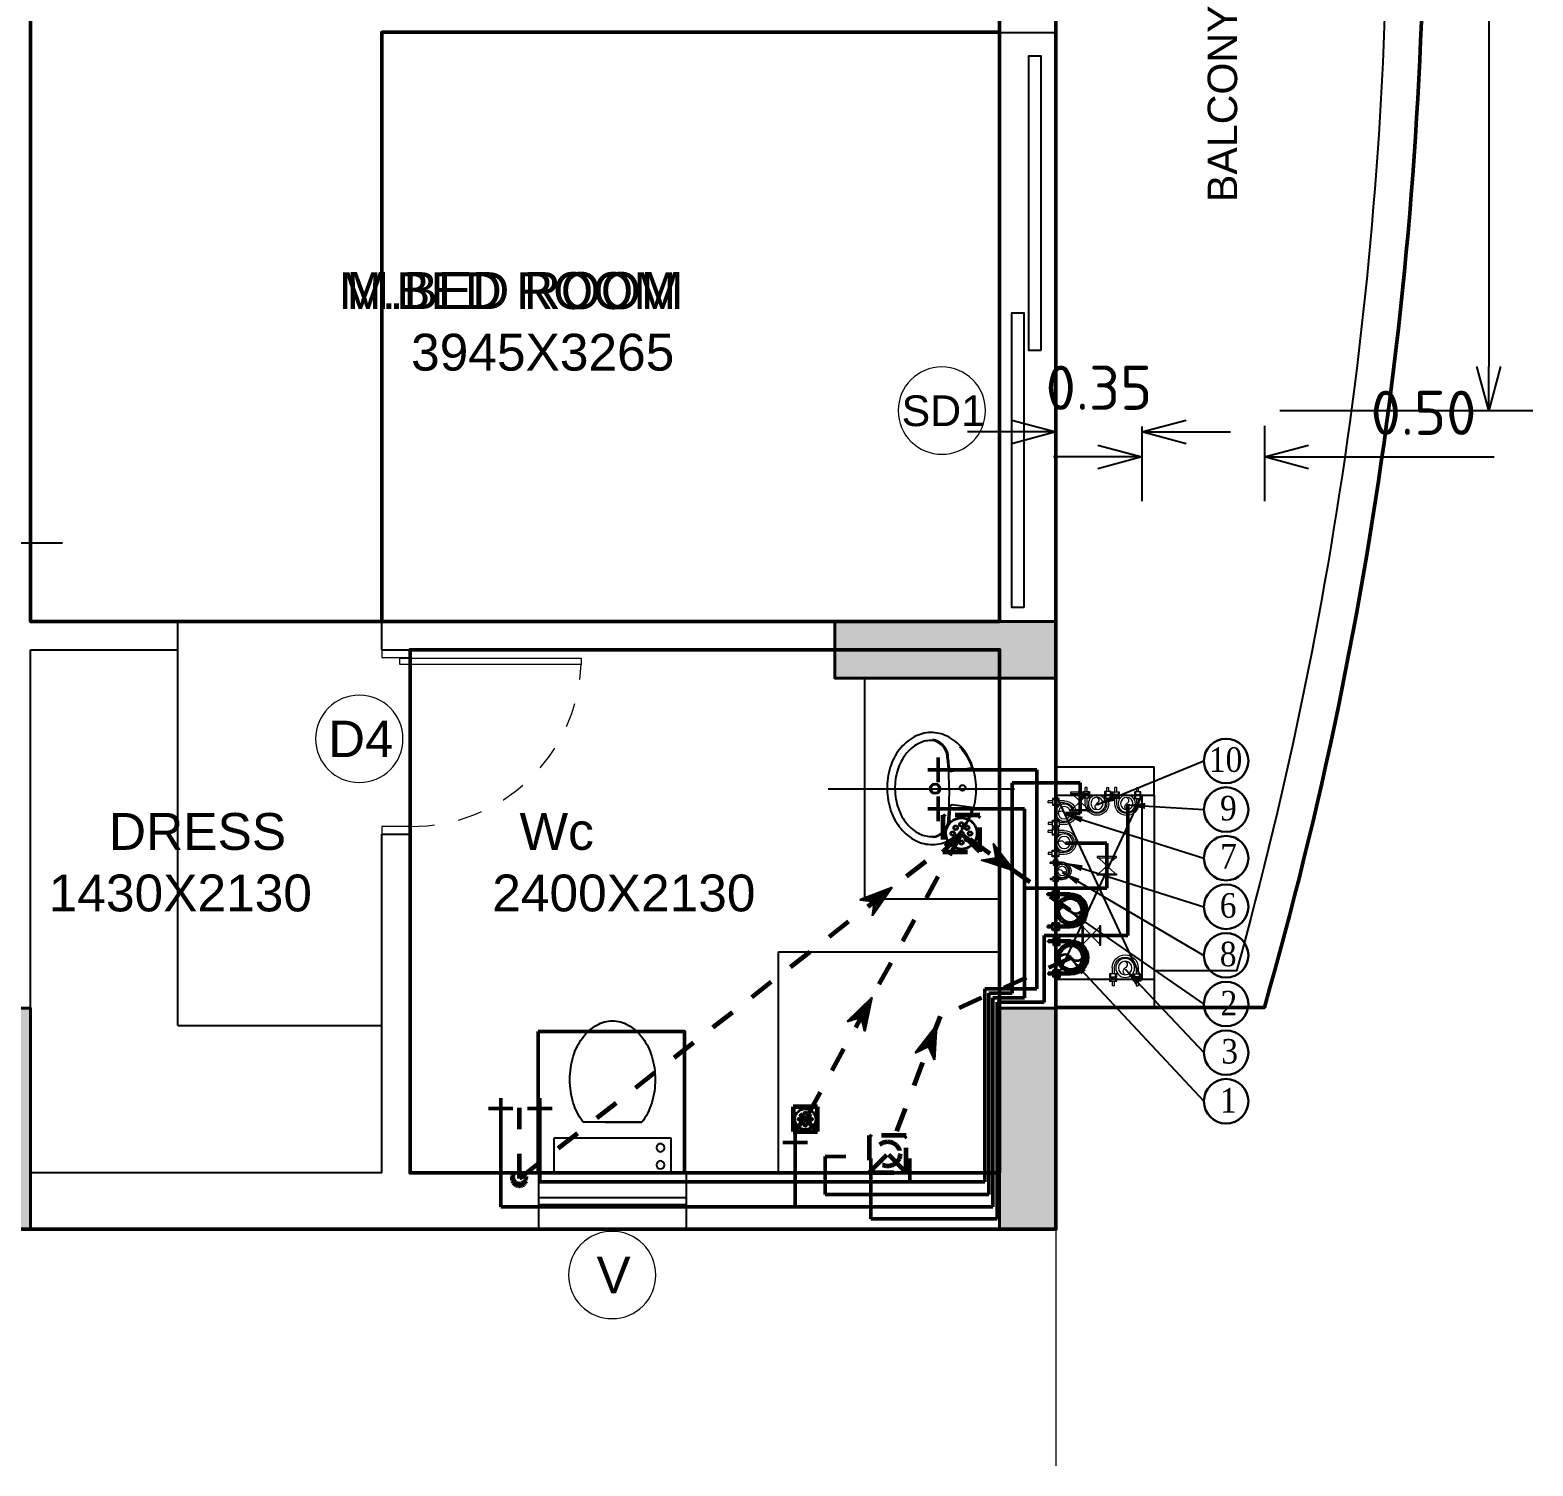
# Model space of a CAD drawing. Header units: inches. Extents: x 0 to 429, y 0 to 146.
# Drawn here: x 259.61 to 265.73, y 97.15 to 102.99 of the extents above; entities that cross this region are included whole.
import ezdxf
from ezdxf.enums import TextEntityAlignment as Align

# ---------------------------------------------------------------- set-up
doc = ezdxf.new("R2010")
doc.units = ezdxf.units.IN
doc.header["$MEASUREMENT"] = 0
doc.linetypes.add('Xr-4BHK-A-B-Typical-Sub$0$HIDDEN', pattern=[0.375, 0.25, -0.125])
doc.layers.get('DEFPOINTS').update_dxf_attribs({"lineweight": 18})
for name, color, linetype, lineweight in [('FLOOR01', 7, 'Continuous', 50), ('XR-4BHK-A-B-TYPICAL-SUB$0$1PL-SHAFT-PIPE-TEXT-50', 213, 'Continuous', 30), ('XR-4BHK-A-B-TYPICAL-SUB$0$DOOR', 34, 'Continuous', 20), ('XR-4BHK-A-B-TYPICAL-SUB$0$TOWER-COL', 1, 'Continuous', 40), ('XR-4BHK-A-B-TYPICAL-SUB$0$TOWER-COL-HATCH', 9, 'Continuous', 5)]:
    doc.layers.add(name, color=color, linetype=linetype, lineweight=lineweight)
doc.layers.add('XR-4BHK-A-B-TYPICAL-SUB$0$1PL-SHAFT-PIPE', color=7, linetype='Continuous')
doc.layers.add('XR-4BHK-A-B-TYPICAL-SUB$0$SEWERARE LINE', color=7, linetype='Continuous', lineweight=35, true_color=0xca2d12)
doc.layers.add('XR-4BHK-A-B-TYPICAL-SUB$0$WATER SUPPLAY', color=7, linetype='Continuous', lineweight=0, true_color=0x00f000)
doc.styles.add('Sanvi Common', font='isocpeur.ttf')
doc.styles.add('Xr-4BHK-A-B-Typical-Sub$0$$0$DIM', font='arial.ttf', dxfattribs={"height": 4})
doc.styles.add('Xr-4BHK-A-B-Typical-Sub$0$$1$Standard', font='arial.ttf')
doc.styles.add('Xr-4BHK-A-B-Typical-Sub$0$DIM', font='arial.ttf')
doc.styles.add('Xr-4BHK-A-B-Typical-Sub$0$Standard', font='ARIALN.TTF')
doc.styles.add('Xr-4BHK-A-B-Typical-Sub$0$TIMES-ROMAN', font='times.ttf', dxfattribs={"width": 0.9})
doc.dimstyles.new('Sanvi Common', dxfattribs={"dimtxt": 0.18, "dimasz": 0.18, "dimexe": 0.18, "dimexo": 0.0625, "dimgap": 0.09, "dimtad": 1, "dimzin": 0, "dimdsep": 46, "dimtxsty": 'Sanvi Common', "dimblk": 'OPEN30', "dimcen": 0.09, "dimclrd": 68, "dimclre": 68, "dimclrt": 40, "dimadec": 0, "dimazin": 0, "dimtfac": 1, "dimtofl": 0, "dimtmove": 0, "dimatfit": 3, "dimldrblk": 'OPEN30', "dimfxl": 1, "dimtolj": 1, "dimtzin": 0, "dimarcsym": 0})
doc.dimstyles.new('Xr-4BHK-A-B-Typical-Sub$0$DIM 75', dxfattribs={"dimtxt": 75, "dimasz": 75, "dimexe": 0.18, "dimexo": 0.0625, "dimgap": 0.09, "dimtad": 0, "dimtih": 1, "dimtoh": 1, "dimdec": 0, "dimzin": 0, "dimdsep": 46, "dimtxsty": 'Xr-4BHK-A-B-Typical-Sub$0$Standard', "dimcen": 0.09, "dimclrd": 256, "dimclre": 256, "dimclrt": 256, "dimadec": 0, "dimazin": 0, "dimtfac": 1, "dimtdec": 0, "dimtofl": 0, "dimtmove": 0, "dimatfit": 3, "dimfxl": 1, "dimtolj": 1, "dimtzin": 0, "dimarcsym": 0})

# ---------------------------------------------------------------- blocks, each defined once
blk = doc.blocks.new('Xr-4BHK-A-B-Typical-Sub$0$1111')
for p, q in [((-6719.274586927844, 24832.21541770781), (-6719.274586927844, 24832.21541770757)), ((-6770.297927632695, 24610.7035688872), (-7008.810749818338, 24610.70356888464)), ((-6918.934341971064, 24610.7035688872), (-6770.297927632695, 24610.7035688872)), ((-7128.498731224099, 24545.53691638727), (-7128.498731224099, 24404.3425026373)), ((-6650.609946223907, 24545.53691638727), (-7128.498731224099, 24545.53691638727)), ((-6650.609367650235, 24404.3425026373), (-6650.609367650235, 24545.53691638727)), ((-7128.498731224099, 24404.3425026373), (-6650.609946223907, 24404.3425026373)), ((-6849.554338741815, 24404.3425026373), (-6849.554338742513, 24404.3425026387)), ((-6702.984759504441, 24404.34242388117), (-6702.984759378247, 24404.3425026373))]:
    blk.add_line(p, q)
at = {"extrusion": (0, 0, -1)}
for centre, major_axis, ratio, start_param, end_param in [((-6859.229757925728, 24842.01941884356), (-133.9517165388781, 133.9517165388781), 0.9999999999832868, 6.126583430195991, 6.550859452151544), ((-6889.554338723887, 24895.26306556142), (-90.62466888756799, 90.62466888756799), 0.9999999999968505, 0.7853981633990229, 1.303122181829161), ((-6919.878919522045, 24842.01941884356), (133.9517165388556, 133.9517165388556), 0.9999999999724124, -0.267674144974732, 0.1566018769845483), ((-6811.386958009331, 24807.22465526871), (175.7823815872862, 175.7823815872862), 0.999999999978424, 4.219590546639136, 4.55578710340462), ((-7043.21925045806, 24784.48130888748), (231.5369194901448, 231.5369194901448), 0.9999999999976678, 0.4927984337551386, 0.7853981633993256), ((-6735.889426989714, 24784.48130888701), (-231.5369194917326, 231.5369194917326), 0.9999999999999716, 5.205187414139048, 5.497787143782835), ((-6811.386958009331, 24761.73796250578), (-175.7823815872861, 175.7823815872861), 0.9999999999784244, 4.868990857364758, 5.205187414130243), ((-6967.721719438676, 24761.73796250578), (-231.1863063790527, 91.44161955207198), 0.9889506463526048, 3.056608940066738, 3.421061769405215), ((-6859.229757925496, 24726.94319893909), (-133.9517166011744, 133.9517166011744), 0.999999999576192, 4.837165415702824, 4.868990857265993), ((-6694.740500589833, 24437.16377004446), (11.5199454727117, 11.5199454727117), 0.9999999999696834, 1.570796326805002, 7.853981633984588)]:
    blk.add_ellipse(centre, major_axis=major_axis, ratio=ratio, start_param=start_param, end_param=end_param, dxfattribs=at)
at = {"extrusion": (0, 0, -0.9999999999999998)}
for centre, major_axis, ratio, start_param, end_param in [((-6889.554338723887, 24895.26306556142), (90.6246688875227, 90.6246688875227), 0.9999999999985453, -1.303122181830308, -0.7853981633981758), ((-6967.721719438676, 24807.22465526871), (-175.7823815853751, 175.7823815853751), 0.9999999999878928, 1.727398203776423, 2.063594760544665), ((-6735.889426989714, 24784.48130888748), (231.5369194917327, 231.5369194917327), 0.9999999999999714, 3.926990816986544, 4.219590546630329), ((-7043.21925045806, 24784.48130888701), (231.5369194936764, 231.5369194936764), 0.9999999999941902, 0.7853981634003531, 1.077997893043151)]:
    blk.add_ellipse(centre, major_axis=major_axis, ratio=ratio, start_param=start_param, end_param=end_param, dxfattribs=at)
at = {"extrusion": (0, 0, -0.9999999999999999)}
blk.add_ellipse((-6694.740500589833, 24507.03228540276), major_axis=(-11.51994547247887, 11.51994547247886), ratio=1, start_param=3.141592653589793, end_param=9.42477796076938, dxfattribs=at)
blk = doc.blocks.new('Xr-4BHK-A-B-Typical-Sub$0$basin6')
blk.add_lwpolyline([(285.2934714498795, -227.3402073958431, 0.1206050114433866), (264.9250448710143, -143.3080601715954, 0.1050703413403847), (202.1793294929555, -66.85247416090476, 0.0886492025878237), (112.5484028551584, -18.19339241354589, 0.0797378270325577), (0.8031899457271265, -0.0009029619881176, 0.0797378270325569), (-111.0227022276788, -17.69070568110362, 0.088649202587821), (-200.8715357833764, -65.94623754146812, 0.1050703413403811), (-263.9604269546578, -142.1188916984596, 0.1206050114433842), (-284.7065285501205, -226.058595277916, 0.120605011443388), (-264.3381019712549, -310.0907425021645, 0.1050703413403826), (-201.5923865931966, -386.5463285128538, 0.0886492025878227), (-111.9614599554004, -435.2054102602124, 0.0797378270325584), (-0.2162470459682027, -453.3978997117706, 0.0797378270325589), (111.6096451274386, -435.7080969926552, 0.0886492025878219), (201.4584786831354, -387.4525651322911, 0.1050703413403807), (264.5473698544172, -311.2799109752995, 0.120605011443382)], format="xyb", close=True)
for points in [[(-209.7065285501205, -79.98985251661941, -0.01680486891788), (-197.7677749082697, -69.86627177985918, -0.0921608508457037), (-106.0149899836835, -21.37322994853491, -0.4351277215707222), (-99.71413867093749, -24.69478230917218), (-85.2445206797231, -123.613478843033, -0.4477499644594207), (-92.36085448904736, -133.7247287180058, 0.0153645642859713), (-179.4983502626019, -141.3487863027761, 0.2725140364334764), (-249.2781254390975, -215.6120153494313, 0.2725140364334764)], [(210.2934714498795, -79.98985251661941, 0.01680486891788), (198.3547178080287, -69.86627177985918, 0.0921608508457037), (106.6019328834425, -21.37322994853446, 0.4351277215707222), (100.3010815706964, -24.69478230917264), (85.83146357948249, -123.613478843033, 0.3963443907103082), (97.15970380860676, -134.6683256285261, -0.0118557928021574), (170.1740434625414, -140.301828615644, -0.3404071676447263), (250.2754666896674, -226.8251453909007)], [(-244.4010232867579, -216.7137751216352, 0.0172432119503362), (-244.7066296595938, -226.1485327430634, 0.1206050114433753), (-228.8187253387566, -291.6958007072386, 0.1050703413403919), (-176.6215278271222, -355.2980291593732, 0.0886492025878153), (-99.35881457495293, -397.2426215136692, 0.0797378270325648), (-0.126309580820589, -413.3980008212439, 0.0797378270325629), (99.17784058948043, -397.6890197296552, 0.0886492025878172), (176.6283916822833, -356.0922912251627, 0.1050703413403667), (229.1110718687371, -292.7254294392905, 0.1206050114433997), (245.2935725593527, -227.2502699306957, 0.1206050114433708)]]:
    blk.add_lwpolyline(points, format="xyb")
for centre, radius in [((0.2934714498794619, -69.18885287727551), 14.46002586836821), ((1.36831066660693, -209.2250138947262), 26.41614066316425), ((1.36831066660693, -209.2250138947262), 21.04925606716732)]:
    blk.add_circle(centre, radius)
for centre, radius, start, end in [((-151.3197873896899, -237.7412537462595), 95.42678519909742, 106.2953086836022, 167.2702941941163), ((-3.49196232228428, -1750.185823778977), 1613.512917841294, 84.27689680190153, 96.2123264367735), ((155.3913177759048, -234.9219814708475), 90.22898964913263, 4.877457175646972, 88.71858128697289)]:
    blk.add_arc(centre, radius, start, end)
blk = doc.blocks.new('Xr-4BHK-A-B-Typical-Sub$0$d-750')
at = {"layer": 'XR-4BHK-A-B-TYPICAL-SUB$0$DOOR'}
for p, q in [((5.729134500143118e-09, 718.7499761594656), (5.729134500143118e-09, 749.9999761594656)), ((5.729134500143118e-09, 749.9999761594656), (115.0000000057291, 749.9999761594656)), ((115.0000000057291, 749.9999761594656), (115.0000000057291, 718.7499761594656)), ((115.0000000057291, 718.7499761594656), (5.729134500143118e-09, 718.7499761594656)), ((5.729134500143118e-09, -2.384052721993157e-05), (5.729134500143118e-09, 31.24997615947278)), ((5.729134500143118e-09, 31.24997615947278), (115.0000000057291, 31.24997615947278)), ((115.0000000057291, 31.24997615947278), (115.0000000057291, -2.384052721993157e-05)), ((115.0000000057291, -2.384052721993157e-05), (5.729134500143118e-09, -2.384052721993157e-05))]:
    blk.add_line(p, q, dxfattribs=at)
blk.add_lwpolyline([(73.88675761399941, 34.24997615947278), (811.340492390703, 34.24997615947278), (811.340492390703, 59.24997615947278), (73.88675761399941, 59.24997615947278)], close=True, dxfattribs=at)
at = {"layer": 'XR-4BHK-A-B-TYPICAL-SUB$0$DOOR', "color": 8, "linetype": 'Xr-4BHK-A-B-Typical-Sub$0$HIDDEN', "extrusion": (0, 0, -1)}
blk.add_ellipse((125.0000000057291, 31.24997615947278), major_axis=(218.3991734659579, 652.0652236637238), ratio=0.9987404314647262, start_param=-0.3381296109642833, end_param=1.207250979015199, dxfattribs=at)
blk = doc.blocks.new('Xr-4BHK-A-B-Typical-Sub$0$$0$DOOR NO')
at = {"lineweight": 0}
blk.add_circle((5.684341886080801e-14, 0), 10, dxfattribs=at)
at = {"style": 'Xr-4BHK-A-B-Typical-Sub$0$$0$DIM'}
blk.add_attdef('X1', text='', height=9, dxfattribs=at).set_placement((5.684341886080801e-14, 0), align=Align.MIDDLE_CENTER)
blk = doc.blocks.new('_Open30')
at = {"color": 0, "linetype": 'ByBlock', "lineweight": -2}
for p, q in [((-1, 0.26794919), (0, 0)), ((0, 0), (-1, -0.26794919)), ((0, 0), (-1, 0))]:
    blk.add_line(p, q, dxfattribs=at)
blk = doc.blocks.new('*D373')
at = {"color": 68, "lineweight": -2, "transparency": 16777216}
for p, q in [((259.3792409199579, 100.8533303791042), (259.3792409199579, 101.0857484931251)), ((259.2296640426268, 101.0087790930261), (259.2296640426268, 100.725748493125)), ((259.0496640426268, 100.905748493125), (255.8096640426253, 100.905748493125)), ((259.5592409199579, 100.905748493125), (259.7392409199579, 100.905748493125))]:
    blk.add_line(p, q, dxfattribs=at)
at = {"layer": 'DEFPOINTS', "color": 0, "transparency": 16777216}
for p in [(259.2296640426268, 101.0712790930261), (259.3792409199579, 100.905748493125), (259.3792409199579, 100.7908303791042)]:
    blk.add_point(p, dxfattribs=at)
at = {"color": 68, "lineweight": -2, "transparency": 16777216, "xscale": 0.18, "yscale": 0.18, "zscale": 0.18}
blk.add_blockref('_Open30', (259.2296640426268, 100.905748493125), dxfattribs=at)
at = {"color": 68, "lineweight": -2, "transparency": 16777216, "xscale": 0.18, "yscale": 0.18, "zscale": 0.18, "rotation": 180}
blk.add_blockref('_Open30', (259.3792409199579, 100.905748493125), dxfattribs=at)
at = {"color": 40, "transparency": 16777216, "insert": (256.0796640426253, 101.0857484931251), "char_height": 0.18, "attachment_point": 5, "style": 'Sanvi Common'}
blk.add_mtext('\\A1;0.15', dxfattribs=at)
blk = doc.blocks.new('*D382')
at = {"color": 68, "lineweight": -2, "transparency": 16777216}
for p, q in [((265.3329576812451, 106.4013265986574), (265.7267609346735, 106.4013265986574)), ((265.5467609346735, 106.2213265986574), (265.5467609346735, 101.6248223436772)), ((264.6957325610913, 101.4448223436772), (265.7267609346735, 101.4448223436772))]:
    blk.add_line(p, q, dxfattribs=at)
at = {"layer": 'DEFPOINTS', "color": 0, "transparency": 16777216}
for p in [(265.2704576812451, 106.4013265986574), (264.6332325610913, 101.4448223436772), (265.5467609346735, 101.4448223436772)]:
    blk.add_point(p, dxfattribs=at)
at = {"color": 68, "lineweight": -2, "transparency": 16777216, "xscale": 0.18, "yscale": 0.18, "zscale": 0.18}
for p, rotation in [((265.5467609346735, 106.4013265986574), 90), ((265.5467609346735, 101.4448223436772), 270)]:
    blk.add_blockref('_Open30', p, dxfattribs=dict(at, rotation=rotation))
at = {"color": 40, "transparency": 16777216, "insert": (265.3667609346734, 103.9230744711672), "char_height": 0.18, "attachment_point": 5, "rotation": 90, "style": 'Sanvi Common'}
blk.add_mtext('\\A1;4.96', dxfattribs=at)
blk = doc.blocks.new('*D389')
at = {"color": 68, "lineweight": -2, "transparency": 16777216}
for p, q in [((263.6042410059877, 101.357645996453), (263.4242410059877, 101.357645996453)), ((263.7842410059877, 101.3793246574638), (263.7842410059877, 101.177645996453)), ((264.1346640426256, 101.3793246574638), (264.1346640426256, 101.177645996453)), ((264.3146640426256, 101.357645996453), (264.4946640426256, 101.357645996453))]:
    blk.add_line(p, q, dxfattribs=at)
at = {"layer": 'DEFPOINTS', "color": 0, "transparency": 16777216}
for p in [(263.7842410059877, 101.4418246574638), (264.1346640426256, 101.4418246574638), (264.1346640426256, 101.357645996453)]:
    blk.add_point(p, dxfattribs=at)
at = {"color": 68, "lineweight": -2, "transparency": 16777216, "xscale": 0.18, "yscale": 0.18, "zscale": 0.18}
blk.add_blockref('_Open30', (263.7842410059877, 101.357645996453), dxfattribs=at)
at = {"color": 68, "lineweight": -2, "transparency": 16777216, "xscale": 0.18, "yscale": 0.18, "zscale": 0.18, "rotation": 180}
blk.add_blockref('_Open30', (264.1346640426256, 101.357645996453), dxfattribs=at)
at = {"color": 40, "transparency": 16777216, "insert": (263.9594525243066, 101.537645996453), "char_height": 0.18, "attachment_point": 5, "style": 'Sanvi Common'}
blk.add_mtext('\\A1;0.35', dxfattribs=at)
blk = doc.blocks.new('*D390')
at = {"color": 68, "lineweight": -2, "transparency": 16777216}
for p, q in [((264.1346640426256, 101.3793246574638), (264.1346640426256, 101.0757434148035)), ((264.6332325610912, 101.3823223436771), (264.6332325610912, 101.0757434148035)), ((263.9546640426256, 101.2557434148035), (263.7746640426256, 101.2557434148035)), ((264.8132325610912, 101.2557434148035), (265.5692325610913, 101.2557434148035))]:
    blk.add_line(p, q, dxfattribs=at)
at = {"layer": 'DEFPOINTS', "color": 0, "transparency": 16777216}
for p in [(264.1346640426256, 101.4418246574638), (264.6332325610912, 101.4448223436771), (264.6332325610912, 101.2557434148035)]:
    blk.add_point(p, dxfattribs=at)
at = {"color": 68, "lineweight": -2, "transparency": 16777216, "xscale": 0.18, "yscale": 0.18, "zscale": 0.18}
blk.add_blockref('_Open30', (264.1346640426256, 101.2557434148035), dxfattribs=at)
at = {"color": 68, "lineweight": -2, "transparency": 16777216, "xscale": 0.18, "yscale": 0.18, "zscale": 0.18, "rotation": 180}
blk.add_blockref('_Open30', (264.6332325610912, 101.2557434148035), dxfattribs=at)
at = {"color": 40, "transparency": 16777216, "insert": (265.2812325610913, 101.4357434148035), "char_height": 0.18, "attachment_point": 5, "style": 'Sanvi Common'}
blk.add_mtext('\\A1;0.50', dxfattribs=at)
blk = doc.blocks.new('Xr-4BHK-A-B-Typical-Sub$0$REV.CO.')
at = {"layer": 'XR-4BHK-A-B-TYPICAL-SUB$0$TOWER-COL-HATCH'}
for points in [[(447471.105343089, 20700.22713470212), (447241.105343089, 20700.22713470212), (447241.1058588796, 19799.73003616217), (447471.1058588796, 19799.73003616217)], [(451646.1055159165, 19799.72985292977), (451416.1055159168, 19799.72985292977), (451416.1059505372, 20700.22713470119), (451646.1059505377, 20700.22713470189)], [(448141.6016184659, 18455.22711773022), (448141.6016184659, 18225.2271177304), (447241.1053430899, 18225.22714034547), (447241.1053430892, 18455.22714034594)]]:
    blk.add_hatch(color=256, dxfattribs=at).paths.add_polyline_path(points)
at = {"layer": 'XR-4BHK-A-B-TYPICAL-SUB$0$TOWER-COL'}
for points in [[(447471.105343089, 20700.22713470212), (447241.105343089, 20700.22713470212), (447241.1058588796, 19799.73003616217), (447471.1058588796, 19799.73003616217)], [(451646.1059448938, 20700.22713470212), (451416.1059448938, 20700.22713470212), (451416.105343089, 19799.72968098553), (451646.105343089, 19799.72968098553)], [(447241.105343089, 18455.22713470212), (447241.105343089, 18225.22713470212), (448141.6016184659, 18225.22711773031), (448141.6016184659, 18455.22711773031)]]:
    blk.add_lwpolyline(points, close=True, dxfattribs=at)
blk = doc.blocks.new('Xr-4BHK-A-B-Typical-Sub$0$CI50')
at = {"layer": 'XR-4BHK-A-B-TYPICAL-SUB$0$WATER SUPPLAY', "ltscale": 100}
for p, q in [((-53.22542626422364, 2), (-53.22542626422364, 13.49232116833446)), ((-48.33333333313931, 34.99999999991269), (-48.33333333284827, 13.49232116833446)), ((-48.33333333284827, 2), (-48.33333333529299, -2)), ((-40.33333333319752, 34.99999999991269), (-40.33333333040355, 13.49232116833446)), ((-40.33333333284827, 2), (-40.33333333284827, -2)), ((-35.44124039344024, 2), (-35.44124039344024, 13.49232116833446)), ((35.44124039344024, 2), (35.44124039344024, 13.49232116833446)), ((40.33333333319752, 34.99999999481952), (40.33333333354676, 13.49232116324129)), ((40.33333333284827, 2), (40.33333333284827, -2)), ((48.33333333313931, 34.99999999481952), (48.33333333599148, 13.49232116324129)), ((48.33333333284827, 2), (48.33333333529299, -2)), ((53.22542626422364, 2), (53.22542626422364, 13.49232116833446)), ((-53.22542626730865, -13.49232117080828), (-53.22542626730865, -2)), ((-48.33333333529299, -13.49232117080828), (-48.33333333471091, -30.62995350570418)), ((-48.33333333529299, -14.76924574369332), (-48.33333333529299, -30.62995350323035)), ((-40.33333333284827, -30.62995350323035), (-48.33333333284827, -30.62995350323035)), ((-40.33333333284827, -13.49232117080828), (-40.33333333284827, -30.62995350323035)), ((-40.33333333284827, -14.76924574369332), (-40.33333333284827, -30.62995350570418)), ((-35.44124039652525, -13.49232117080828), (-35.44124039652525, -2)), ((35.44124039652525, -13.49232117080828), (35.44124039652525, -2)), ((40.33333333284827, -13.49232117080828), (40.33333333284827, -30.62995350323035)), ((40.33333333284827, -14.76924574369332), (40.33333333284827, -30.62995350570418)), ((40.33333333284827, -30.62995350323035), (48.33333333284827, -30.62995350323035)), ((48.33333333529299, -13.49232117080828), (48.33333333471091, -30.62995350570418)), ((48.33333333529299, -14.76924574369332), (48.33333333529299, -30.62995350323035)), ((53.22542626730865, -13.49232117080828), (53.22542626730865, -2))]:
    blk.add_line(p, q, dxfattribs=at)
at = {"layer": 'XR-4BHK-A-B-TYPICAL-SUB$0$WATER SUPPLAY', "ltscale": 100, "elevation": 1.671858e-10}
for points in [[(-57.92892428027699, 2), (-30.86954810534371, 2), (-30.86954810534371, 13.49232116833446), (-57.92892428027699, 13.49232116833446)], [(57.92892428027699, 2), (30.86954810534371, 2), (30.86954810534371, 13.49232116833446), (57.92892428027699, 13.49232116833446)], [(-57.92892428277992, -13.49232117080828), (-30.86954810784664, -13.49232117080828), (-30.86954810784664, -2), (-57.92892428277992, -2)], [(57.92892428277992, -13.49232117080828), (30.86954810784664, -13.49232117080828), (30.86954810784664, -2), (57.92892428277992, -2)]]:
    blk.add_lwpolyline(points, close=True, dxfattribs=at)
at = {"layer": 'XR-4BHK-A-B-TYPICAL-SUB$0$WATER SUPPLAY', "ltscale": 100}
for radius in [34.99999999990905, 24.99999999990905]:
    blk.add_circle((0, 34.99999999991269), radius, dxfattribs=at)
for centre, radius, start, end in [((0, 34.99999999991269), 48.33333333322298, 1.667526652835144e-09, 179.9999999983325), ((0, 34.99999999991269), 40.33333333322297, 359.9999999983325, 180.0000000016675), ((6.934540301561356, 47.49999999985448), 14.29467905174831, 119.0199020128229, 240.9800979871771), ((-6.934540301561356, 22.4999999999709), 14.29467905174831, 299.0199020128229, 60.98009798717712)]:
    blk.add_arc(centre, radius, start, end, dxfattribs=at)
blk = doc.blocks.new('Xr-4BHK-A-B-Typical-Sub$0$CI100')
at = {"layer": 'XR-4BHK-A-B-TYPICAL-SUB$0$SEWERARE LINE', "ltscale": 100}
for p, q in [((-78.8920929323649, -2.473825588822365e-09), (-78.8920929323649, 11.49232116586063)), ((-73.99999999970896, 60.66666666648234), (-74.00000000098953, 11.49232116586063)), ((-65.99999999976717, 60.66666666648234), (-65.99999999854481, 11.49232116586063)), ((-61.1079070615815, -2.473825588822365e-09), (-61.1079070615815, 11.49232116586063)), ((61.1079070615815, -2.473825588822365e-09), (61.1079070615815, 11.49232116586063)), ((65.99999999976717, 60.66666666648234), (65.9999999985157, 11.49232116586063)), ((73.99999999970896, 60.66666666648234), (74.00000000096043, 11.49232116586063)), ((78.8920929323649, -2.473825588822365e-09), (78.8920929323649, 11.49232116586063)), ((-78.89209293544991, -15.49232117328211), (-78.89209293544991, -4.000000002473826)), ((-74.00000000098953, -2.473825588822365e-09), (-74.00000000343425, -4.000000002473826)), ((-74.00000000343425, -15.49232117328211), (-74.00000000288128, -37.33333333814517)), ((-74.00000000343425, -16.76924574613804), (-74.00000000343425, -37.33333333567134)), ((-66.00000000098953, -37.33333333567134), (-74.00000000098953, -37.33333333567134)), ((-66.00000000098953, -2.473825588822365e-09), (-66.00000000098953, -4.000000002473826)), ((-66.00000000098953, -15.49232117328211), (-66.00000000098953, -37.33333333567134)), ((-66.00000000098953, -16.76924574613804), (-66.00000000098953, -37.33333333814517)), ((-61.10790706466651, -15.49232117328211), (-61.10790706466651, -4.000000002473826)), ((61.10790706466651, -15.49232117328211), (61.10790706466651, -4.000000002473826)), ((66.00000000096043, -2.473825588822365e-09), (66.00000000096043, -4.000000002473826)), ((66.00000000096043, -15.49232117328211), (66.00000000096043, -37.33333333567134)), ((66.00000000096043, -16.76924574613804), (66.00000000096043, -37.33333333814517)), ((66.00000000096043, -37.33333333567134), (74.00000000096043, -37.33333333567134)), ((74.00000000096043, -2.473825588822365e-09), (74.00000000340515, -4.000000002473826)), ((74.00000000340515, -15.49232117328211), (74.00000000285218, -37.33333333814517)), ((74.00000000340515, -16.76924574613804), (74.00000000340515, -37.33333333567134)), ((78.89209293544991, -15.49232117328211), (78.89209293544991, -4.000000002473826))]:
    blk.add_line(p, q, dxfattribs=at)
for points in [[(-85.44812645978527, -2.473825588822365e-09), (-54.55187353718793, -2.473825588822365e-09), (-54.55187353718793, 11.49232116586063), (-85.44812645978527, 11.49232116586063)], [(85.44812645975617, -2.473825588822365e-09), (54.55187353718793, -2.473825588822365e-09), (54.55187353718793, 11.49232116586063), (85.44812645975617, 11.49232116586063)], [(-85.4481264622882, -15.49232117328211), (-54.55187353971996, -15.49232117328211), (-54.55187353971996, -4.000000002473826), (-85.4481264622882, -4.000000002473826)], [(85.4481264622882, -15.49232117328211), (54.55187353969086, -15.49232117328211), (54.55187353969086, -4.000000002473826), (85.4481264622882, -4.000000002473826)]]:
    blk.add_lwpolyline(points, close=True, dxfattribs=at)
for radius in [60.6666666669153, 50.00000000020492]:
    blk.add_circle((0, 60.66666666648234), radius, dxfattribs=at)
for centre, radius, start, end in [((0, 60.66666666648234), 74.00000000030329, 0, 180), ((0, 60.66666666648234), 66.00000000027049, 0, 180), ((13.8690806030645, 85.66666666636593), 28.5893581037178, 119.0199020114029, 240.9800979885971), ((-13.8690806030645, 35.66666666656965), 28.5893581037178, 299.0199020114029, 60.98009798859712)]:
    blk.add_arc(centre, radius, start, end, dxfattribs=at)
blk = doc.blocks.new('Xr-4BHK-A-B-Typical-Sub$0$A6')
at = {"linetype": 'Continuous', "lineweight": -3}
h = blk.add_hatch(dxfattribs=at)
h.set_pattern_fill('ANSI31', color=8, scale=51.85001933485683, angle=269.9862146204266, style=0)
h.set_pattern_definition([(314.9862146204265, (-3558.981502296403, 121585.5365484209), (4.584040057853496, 4.581834745929909), [])])
h.paths.add_polyline_path([(-42.47234761156142, 41.50318173249252), (0, 0), (-42.49231404624879, -41.48273921257351), (91.68663005856797, -0.02205982757732272)])
for p, q in [((-42.49231404624879, -41.48273921245709), (0, 0)), ((-42.47234761156142, 41.50318173249252), (0, 0)), ((91.68663005856797, -0.0220598274609074), (-42.47234761156142, 41.50318173249252)), ((0, 0), (91.68663005856797, -0.0220598274609074)), ((91.68663005856797, -0.0220598274609074), (-42.49231404624879, -41.48273921245709))]:
    blk.add_line(p, q, dxfattribs=at)
blk = doc.blocks.new('Xr-4BHK-A-B-Typical-Sub$0$FT 100')
at = {"linetype": 'Continuous'}
blk.add_ellipse((0, 9.313226e-10), major_axis=(63.43259801403039, -2.92498021481441), ratio=0.9999999998229452, start_param=0.0460789852015406, end_param=6.329264292381125, dxfattribs=at)
for centre, major_axis, ratio in [((-36.73191107809544, 9.313226e-10), (7.970910180024961, 9e-16), 0.9999999998347632), ((-23.28150001447648, 23.28150001075119), (7.970910180354233, 9e-16), 0.999999999793454), ((0, 35.35070415306836), (7.970910180354233, 9e-16), 0.9999999998760722), ((0, 9.313226e-10), (7.970910180683508, 9e-16), 0.9999999997521444), ((23.28150001447648, 23.28150001075119), (7.970910180354233, 9e-16), 0.999999999793454), ((36.73191107762978, 9.313226e-10), (7.970910180683508, 0), 0.9999999997521444), ((-23.28150001447648, -23.28150000981986), (7.970910180354233, 9e-16), 0.9999999998347632), ((0, -35.35070415120572), (7.970910180354233, 9e-16), 0.999999999793454), ((23.28150001401082, -23.28150000981986), (7.970910180354233, 9e-16), 0.9999999998347632)]:
    blk.add_ellipse(centre, major_axis=major_axis, ratio=ratio)
blk = doc.blocks.new('Xr-4BHK-A-B-Typical-Sub$0$P-VALVE')
at = {"linetype": 'Continuous'}
for p, q in [((-19.66080000158399, 19.0427147973096), (19.66079999436624, 19.0427147973096)), ((-19.66080000181682, 16.42127499272465), (-19.66080000158399, 19.0427147973096)), ((19.66079999436624, 16.42127499272465), (-19.66080000181682, 16.42127499272465)), ((-17.0393600014504, -16.42127499272465), (17.0393600014504, 16.42127499272465)), ((-17.0393600014504, 16.42127499275375), (17.0393600014504, -16.42127499272465)), ((19.66079999436624, 19.0427147973096), (19.66079999436624, 16.42127499272465)), ((19.66079999459907, -16.42127499272465), (-19.66080000158399, -16.42127499269554)), ((-19.66080000158399, -16.42127499269554), (-19.66080000181682, -19.04271479707677)), ((-19.66080000181682, -19.04271479707677), (19.66079999436624, -19.04271479707677)), ((19.66079999436624, -19.04271479707677), (19.66079999459907, -16.42127499272465))]:
    blk.add_line(p, q, dxfattribs=at)
blk = doc.blocks.new('Xr-4BHK-A-B-Typical-Sub$0$A$C14D55273')
at = {"layer": 'DEFPOINTS'}
blk.add_line((0, 0), (0, 963.3336566395446), dxfattribs=at)
at = {"layer": 'XR-4BHK-A-B-TYPICAL-SUB$0$WATER SUPPLAY', "lineweight": 50}
for p, q in [((754.2183781166968, -42.47535394027364), (239.3104560977954, -42.47564887147746)), ((239.3104560977954, -42.47564887147746), (239.8677243876155, -925.0072358151083)), ((754.218237306748, -288.3094884984166), (754.2183781170461, -42.47470030479599)), ((2260.834033945226, -92.47507934115129), (256.3048045019677, -92.47563913738122)), ((256.3048045019677, -92.47563913738122), (256.841933803109, -943.1136230823176)), ((1062.210392216366, -396.3174014074466), (1062.210394300753, -92.47504507977283)), ((2260.834032594081, -534.5714983424114), (2260.834033945226, -92.47507934115129)), ((940.0615435422806, -142.4752474922279), (272.9496505761927, -142.4756296034757)), ((272.9496505761927, -142.4756296034757), (273.4669519376766, -961.7126109988894)), ((940.0616321178386, -297.1155526452785), (940.0615435422806, -142.4752474922279)), ((2101.976591028302, -194.2665802208066), (289.5956279764941, -194.2672726298042)), ((289.5956279764941, -194.2672726298042), (290.0919700721861, -980.3115989154467)), ((595.4724864509772, -288.3094884984166), (595.4725403173361, -194.2664437928179)), ((2101.976654698054, -534.5714983424114), (2101.976591028302, -194.2665802208066)), ((854.9611283862032, -297.1155526452785), (940.0616321178386, -297.1155526452785)), ((1012.210392548324, -353.8174014152173), (1112.210392548324, -353.8174014152755)), ((2051.976655030041, -492.0714983501821), (2151.97665503007, -492.0714983502403)), ((2210.834032926039, -492.0714983501821), (2310.834032926039, -492.0714983502403)), ((47.36600996716879, -925.0072358151083), (47.36600996716879, -1197.052578916278)), ((47.36600996716879, -925.0072358151083), (239.8677243876155, -925.0072358151083)), ((128.2859964958334, -943.1136230823176), (128.2859964958043, -1713.070025789653)), ((128.2859964958334, -943.1136230823176), (256.841933803109, -943.1136230823176)), ((178.2859964958625, -961.7126109988749), (178.2859964958334, -1819.135292285529)), ((178.2859964958625, -961.7126109988749), (273.4669519376766, -961.7126109988894)), ((78.2859964958916, -980.3115989154321), (78.28599649583339, -1871.927403963651)), ((78.2859964958916, -980.3115989154321), (290.0919700721861, -980.3115989154467)), ((47.36600996716879, -1197.052578916278), (-293.3514616503089, -1197.052578916278)), ((-293.3514616503089, -1731.249853382877), (-293.3514616503089, -1197.052578916278)), ((-207.9374810591689, -1572.514451592288), (-207.9374810591689, -1389.439541677697)), ((-207.9374810591689, -1389.439541677697), (128.2859964958043, -1389.439541677712)), ((-38.41946949294652, -1572.514451592288), (-207.9374810591689, -1572.514451592288)), ((-39.13738413140527, -1693.753329925443), (-98.60878200043226, -1693.753329925443)), ((-98.60878200043226, -1693.753329925443), (-98.60878200040315, -1819.135292285515)), ((521.9032206734119, -1713.070028864764), (128.2859964958043, -1713.070025789653)), ((479.4032206811826, -1763.070028532806), (479.4032206812408, -1663.070028532806)), ((-98.60878200040315, -1819.135292285515), (178.2859964958043, -1819.135292285529)), ((479.4032206811826, -1921.927406428804), (479.4032206812408, -1821.927406428775)), ((521.9032206734119, -1871.927406760791), (78.28599649583339, -1871.927403963651))]:
    blk.add_line(p, q, dxfattribs=at)
at = {"layer": 'XR-4BHK-A-B-TYPICAL-SUB$0$WATER SUPPLAY', "lineweight": 50, "xscale": 2.000000000000041, "yscale": 2.000000000000041, "zscale": 2.000000000000041}
for p, rotation in [((-144.4445254904276, -1197.052578916235), 270.0000115776375), ((-207.9374810591689, -1480.976996635029), 1.157805443229762e-05), ((-99.0813804002828, -1742.398752253561), 1.157805443229762e-05)]:
    blk.add_blockref('Xr-4BHK-A-B-Typical-Sub$0$P-VALVE', p, dxfattribs=dict(at, rotation=rotation))
blk = doc.blocks.new('Xr-4BHK-A-B-Typical-Sub$0$A$C2521575D')
at = {"layer": 'XR-4BHK-A-B-TYPICAL-SUB$0$1PL-SHAFT-PIPE-TEXT-50'}
for centre in [(33177.08635366493, 1727.19823173929), (33177.08635366493, 1529.215252796777), (33177.08635366493, 1331.232273854264), (33177.08635366493, 1133.249294911751), (33177.08635366493, 935.2663159692383), (33177.08635366493, 737.2833370267253), (33177.08635366493, 539.3003580842123), (33177.08635366493, 341.3173791416993)]:
    blk.add_circle(centre, 90.64944575136178, dxfattribs=at)
at = {"layer": 'XR-4BHK-A-B-TYPICAL-SUB$0$SEWERARE LINE', "linetype": 'Xr-4BHK-A-B-Typical-Sub$0$HIDDEN', "lineweight": 60, "ltscale": 200}
for p, q in [((32174.03282421562, 1356.788940375845), (32024.03282421562, 1506.788940375845)), ((32024.03282421562, 1356.788940375845), (32174.03282421562, 1506.788940375845)), ((30299.03282633499, 27.25284054117947), (32099.03282114441, 1431.788937304635)), ((32099.03282114441, 1431.788937304635), (31463.52012234766, 268.6432082920073)), ((32541.98919813024, 1117.483997701842), (32099.03282114348, 1431.788937304635)), ((32545.58113881055, 925.7550932582817), (32011.90802967225, 686.2639888708509)), ((32011.90802967225, 686.2639888708509), (31799.0328211434, 126.7889342334238)), ((30299.03282633499, 27.25284054117947), (30299.03282633499, 313.8604356520736)), ((31513.5201243945, 218.6432103394836), (31413.5201243945, 318.6432103394836)), ((31413.5201243945, 218.6432103394836), (31513.5201243945, 318.6432103394836)), ((31874.03282421461, 51.7889373046346), (31724.03282421461, 201.7889373046346)), ((31724.03282421461, 51.7889373046346), (31874.03282421461, 201.7889373046346))]:
    blk.add_line(p, q, dxfattribs=at)
for points in [[(32174.03282421562, 1506.788940375845), (32024.03282421562, 1506.788940375845), (32024.03282421562, 1356.788940375845), (32174.03282421562, 1356.788940375845)], [(31513.5201243945, 318.6432103394836), (31413.5201243945, 318.6432103394836), (31413.5201243945, 218.6432103394836), (31513.5201243945, 218.6432103394836)], [(31874.03282421461, 201.7889373046346), (31724.03282421461, 201.7889373046346), (31724.03282421461, 51.7889373046346), (31874.03282421461, 51.7889373046346)]]:
    blk.add_lwpolyline(points, close=True, dxfattribs=at)
blk.add_circle((31799.0328211434, 126.7889342334238), 50, dxfattribs=at)
for centre, radius, start, end in [((30299.03282633499, 27.25284054117947), 30.00000000001455, 146.4426901939736, 33.55730980602638), ((30299.03282633499, 32.75394205655175), 27.34613722429323, 156.093204849446, 23.90679515055401)]:
    blk.add_arc(centre, radius, start, end, dxfattribs=at)
at = {"layer": 'XR-4BHK-A-B-TYPICAL-SUB$0$1PL-SHAFT-PIPE', "xscale": -1}
for p, rotation in [((32651.1453972914, 1589.034969906745), 180), ((32772.38427565462, 1588.317055284992), 180), ((32483.17019811241, 1516.310394559216), 270), ((32482.45228349065, 1395.071516195996), 270)]:
    blk.add_blockref('Xr-4BHK-A-B-Typical-Sub$0$CI50', p, dxfattribs=dict(at, rotation=rotation))
at = {"layer": 'XR-4BHK-A-B-TYPICAL-SUB$0$1PL-SHAFT-PIPE', "rotation": 270}
for name, p, xscale, yscale, zscale in [('Xr-4BHK-A-B-Typical-Sub$0$CI50', (32482.89085975316, 1279.251045185243), -0.75, 0.75, 0.75), ('Xr-4BHK-A-B-Typical-Sub$0$CI100', (32484.93219811478, 1118.252125047293), -0.9405000000115251, 0.9405000000115251, 0.9405000000115251), ('Xr-4BHK-A-B-Typical-Sub$0$CI100', (32488.05739820658, 926.5232206037326), -0.9405000000115251, 0.9405000000115251, 0.9405000000115251)]:
    blk.add_blockref(name, p, dxfattribs=dict(at, xscale=xscale, yscale=yscale, zscale=zscale))
at = {"layer": 'XR-4BHK-A-B-TYPICAL-SUB$0$1PL-SHAFT-PIPE', "xscale": -1.099999999976717, "yscale": 1.099999999976717, "zscale": 1.099999999976717}
blk.add_blockref('Xr-4BHK-A-B-Typical-Sub$0$CI50', (32765.97573354078, 845.6144859633787), dxfattribs=at)
at = {"layer": 'XR-4BHK-A-B-TYPICAL-SUB$0$SEWERARE LINE', "linetype": 'Xr-4BHK-A-B-Typical-Sub$0$HIDDEN', "lineweight": 60, "ltscale": 200, "rotation": 90}
blk.add_blockref('Xr-4BHK-A-B-Typical-Sub$0$FT 100', (32099.03282114441, 1431.788937304635), dxfattribs=at)
at = {"layer": 'XR-4BHK-A-B-TYPICAL-SUB$0$SEWERARE LINE', "linetype": 'Xr-4BHK-A-B-Typical-Sub$0$HIDDEN', "lineweight": 60, "ltscale": 200, "extrusion": (9.542065891395409e-09, 1.34479856228119e-08, 0.9999999999999999), "rotation": 324.6557280426412}
blk.add_blockref('Xr-4BHK-A-B-Typical-Sub$0$A6', (32238.73370750053, 1332.662520054156, 0.0003255458094481878), dxfattribs=at)
at = {"layer": 'XR-4BHK-A-B-TYPICAL-SUB$0$SEWERARE LINE', "linetype": 'Xr-4BHK-A-B-Typical-Sub$0$HIDDEN', "lineweight": 60, "ltscale": 200, "extrusion": (-1.014394489491128e-08, 1.300007249955941e-08, 1), "rotation": 37.97862440734245}
blk.add_blockref('Xr-4BHK-A-B-Typical-Sub$0$A6', (31744.60297042748, 1155.228092561233, -0.0003069974139536172), dxfattribs=at)
at = {"layer": 'XR-4BHK-A-B-TYPICAL-SUB$0$SEWERARE LINE', "linetype": 'Xr-4BHK-A-B-Typical-Sub$0$HIDDEN', "lineweight": 60, "ltscale": 200, "extrusion": (-1.447041731545119e-08, 7.906244704497542e-09, 1), "rotation": 61.36273589722569}
blk.add_blockref('Xr-4BHK-A-B-Typical-Sub$0$A6', (31690.25283674739, 683.6202636374038, -0.0004531662804658026), dxfattribs=at)
at = {"layer": 'XR-4BHK-A-B-TYPICAL-SUB$0$SEWERARE LINE', "linetype": 'Xr-4BHK-A-B-Typical-Sub$0$HIDDEN', "lineweight": 60, "ltscale": 200, "extrusion": (-1.541158257425448e-08, 5.863873234932065e-09, 1), "rotation": 69.18241907752306}
blk.add_blockref('Xr-4BHK-A-B-Typical-Sub$0$A6', (31965.29284223673, 563.7507260245068, -0.000489329834624712), dxfattribs=at)
at = {"layer": 'XR-4BHK-A-B-TYPICAL-SUB$0$SEWERARE LINE', "linetype": 'Xr-4BHK-A-B-Typical-Sub$0$HIDDEN', "lineweight": 60, "ltscale": 200, "xscale": 0.6666666666715173, "yscale": 0.6666666666715173, "zscale": 0.6666666666715173, "rotation": 90}
blk.add_blockref('Xr-4BHK-A-B-Typical-Sub$0$FT 100', (31463.52012234763, 268.6432082920073), dxfattribs=at)
at = {"layer": 'XR-4BHK-A-B-TYPICAL-SUB$0$WATER SUPPLAY', "rotation": 180}
blk.add_blockref('Xr-4BHK-A-B-Typical-Sub$0$A$C14D55273', (32483.86342341101, -180.5821660755682), dxfattribs=at)
at = {"layer": 'XR-4BHK-A-B-TYPICAL-SUB$0$1PL-SHAFT-PIPE-TEXT-50', "style": 'Xr-4BHK-A-B-Typical-Sub$0$TIMES-ROMAN', "width": 0.9}
for s, p in [('10', (33174.83431972659, 1682.783405206661)), ('9', (33186.12487474835, 1485.088823694212)), ('7', (33186.64397979973, 1289.124590485422)), ('6', (33185.08666291332, 1088.834473116083)), ('8', (33185.28132765737, 890.8514942635084)), ('2', (33188.33107611365, 691.1381634496429)), ('3', (33191.31593472298, 494.8855391667021)), ('1', (33186.31954042512, 295.1722046352079))]:
    blk.add_text(s, height=99.99999999996177, rotation=2.647281937662171e-05, dxfattribs=at).set_placement(p, align=Align.CENTER)
at = {"layer": 'XR-4BHK-A-B-TYPICAL-SUB$0$1PL-SHAFT-PIPE-TEXT-50'}
for points in [[(32649.1129521245, 1548.095109505346), (33086.43690791356, 1727.19823173929)], [(32772.38427566967, 1548.305050732859), (33086.43690791356, 1529.215252796777)], [(32518.17019826578, 1510.808527258749), (33086.43690791356, 1331.232273854264)], [(32518.17019826578, 1312.825548316236), (33086.43690791356, 1133.249294911751)], [(32509.14085974684, 1273.749177911079), (33086.43690791356, 935.2663159692383)], [(32541.98919809874, 1112.750257790452), (33086.43690791356, 737.2833370267253)], [(32545.11439819055, 921.0213533468923), (33086.43690791356, 341.3173791416993)], [(32765.97573352425, 878.612618668667), (33086.43690791356, 539.3003580842123)]]:
    blk.add_leader(points, dimstyle='Xr-4BHK-A-B-Typical-Sub$0$DIM 75', dxfattribs=at)

msp = doc.modelspace()

# ---------------------------------------------------------------- linework, layer by layer
for p, q in [((259.6092406620211, 100.5850701610467), (259.6092406620211, 104.0850716951532)), ((263.5542407395316, 102.9850701610408), (263.5542406459919, 103.8550704765945)), ((263.7842403133456, 103.7400691603976), (263.7842407395421, 102.9850701610408)), ((263.5542101184603, 102.9850701610408), (263.5542101184603, 100.5850701653686)), ((263.5542407395316, 102.9850701610408), (263.7842407395421, 102.9850701610408)), ((263.7842100324398, 100.5850701610467), (263.7842203388629, 102.9850701610408)), ((259.6092406620211, 100.5850701610467), (260.209240662027, 100.5850701610467)), ((260.209240662027, 100.4698576649967), (260.209240662027, 100.5850701610467)), ((261.0392406620142, 100.4700701610414), (261.0392406620142, 100.5850701610467)), ((261.0392406620142, 100.5850701610467), (263.7842406620095, 100.5850701610467)), ((263.7842406620095, 99.99356494579077), (263.7842406620095, 100.5850701610467)), ((259.6092406620211, 98.34007016103676), (259.6092406620211, 100.4700701610414)), ((259.6092406620211, 100.4700701610414), (260.209240662027, 100.4700701610414)), ((260.209240662027, 98.94002169514677), (260.209240662027, 100.4700701610414)), ((261.0392406620142, 100.4700701610414), (263.5542406620281, 100.4700701610414)), ((261.1542406620048, 99.72002169524747), (261.1542406613355, 100.4700701611433)), ((263.5542406620281, 98.34002169514095), (263.5542406620281, 100.4700701610414)), ((263.0046641253923, 100.3548576796889), (263.0046641254214, 99.45485766933378)), ((263.7842406620095, 99.99356494579077), (264.1846640426431, 99.99356494579077)), ((264.1846640426431, 99.87856494578553), (264.1846640426431, 99.99356494579077)), ((262.8570306879757, 99.90485767451135), (263.6150262516223, 99.90485767451135)), ((263.7846640426198, 99.87856494578553), (263.7846640426198, 99.12856494578553)), ((263.7846640426198, 99.87856494578553), (264.1846640426431, 99.87856494578553)), ((264.1346640426256, 99.87856494578553), (263.7846640426198, 99.12856494578553)), ((264.1346640426256, 99.12856494578553), (263.7846640426198, 99.87856494578553)), ((264.1346640426256, 99.87856494578553), (264.1346640426256, 99.12856494578553)), ((264.1846640426431, 99.87856494578553), (264.1846640426431, 99.12856494578553)), ((261.0392406620142, 98.34002169514095), (261.0392406620142, 99.7200216951456)), ((261.0392406620142, 99.7200216951456), (261.1542406620048, 99.7200216951456)), ((261.1542406620048, 98.34007016103676), (261.1542406620048, 99.7200216951456)), ((263.5542406620281, 99.45485766933378), (263.0046641254214, 99.45485766933378)), ((262.6542406620048, 98.34002169514095), (262.6542406620048, 99.2400701610455)), ((262.6542406620048, 99.2400701610455), (263.5546640426384, 99.2400701610455)), ((263.7846640426198, 99.12856494578553), (264.1846640426431, 99.12856494578553)), ((264.1846640426431, 99.12856494578553), (264.1846640426431, 99.01356494579484)), ((263.7846444076042, 99.01356494579484), (264.1846640426431, 99.01356494579484)), ((264.1846640426431, 99.01356494579484), (264.6332325611203, 99.01356494579484)), ((260.209240662027, 98.94002169514677), (261.0396640426245, 98.94002169514677)), ((261.0392406620142, 98.34007016103676), (259.6092406620211, 98.34007016103676)), ((261.678768087708, 98.34007016103676), (261.1542406620048, 98.34007016103676)), ((261.678768087708, 98.11007016104084), (261.678768087708, 98.34007016103676)), ((261.678768087708, 98.34007016103676), (262.2787680877138, 98.34007016103676)), ((262.2787680877138, 98.34007016103676), (262.2787680877138, 98.11007016104084)), ((262.2787680877138, 98.34007016103676), (263.5546640426384, 98.34007016103676)), ((261.678768087708, 98.24002169513513), (262.2787680877138, 98.24002169513513)), ((262.2787680877138, 98.21002169513629), (261.678768087708, 98.21002169513629)), ((261.678768087708, 98.11007016104084), (259.379240919987, 98.11007016104084)), ((262.2787680877138, 98.11007016104084), (261.678768087708, 98.11007016104084)), ((262.2787680877138, 98.11007016104084), (263.7842406620095, 98.11007016104084))]:
    msp.add_line(p, q)
for points in [[(264.0042450206585, 103.9700692011243), (265.2814322222604, 103.9700692011243, -0.07426549921327624), (264.6332325611203, 99.01356494579484), (264.1846640426431, 99.01356494579484)], [(264.0042450206585, 103.8200692011302), (265.1334936590339, 103.8200692011302, -0.07036446538142935), (264.5196909986318, 99.16356494578902), (264.1846640426431, 99.16356494578902)]]:
    msp.add_lwpolyline(points, format="xyb")
for points in [[(263.723480561259, 101.6887601312624), (263.6734805612707, 101.6887601312624), (263.6734805612707, 102.8887601312595), (263.723480561259, 102.8887601312595)], [(263.6542101184661, 100.6428563032674), (263.6042101184486, 100.6428563032674), (263.6042101184486, 101.8428563032645), (263.6542101184661, 101.8428563032645)]]:
    msp.add_lwpolyline(points, close=True)
at = {"layer": 'FLOOR01', "color": 246}
msp.add_line((261.2940169879282, 100.470406049912), (262.0440614150027, 100.4704060504943), dxfattribs=at)
at = {"layer": 'FLOOR01', "color": 230}
msp.add_lwpolyline([(259.3792323266734, 98.11039715140079), (263.784232068725, 98.11039715140079), (263.7842183735684, 103.9703961914843), (263.404224195785, 103.9703968434537), (263.4042329284766, 109.0603971513979), (261.4142320687297, 109.060396667212), (261.4142320687297, 112.8253694167274), (256.7746545900645, 112.8253694167274)], dxfattribs=at)
at = {"layer": 'FLOOR01', "color": 181}
msp.add_lwpolyline([(259.3792311182824, 98.11039715140079), (263.784232068725, 98.11039715140079), (263.7842171651482, 103.970405090286), (263.4042229873648, 103.9704057422555), (263.4042317200565, 109.0604055659992), (261.4142410919649, 109.0604055660138), (261.4142410919649, 112.825405184462), (256.7746652920086, 112.825405184462)], dxfattribs=at)
at = {"layer": 'FLOOR01', "color": 35}
msp.add_lwpolyline([(265.2814232803121, 103.970405090286), (263.7842180249045, 103.970405090286), (263.7842306306175, 99.01390083495654), (264.633223619172, 99.01390083495654, 0.07426549921327624)], format="xyb", close=True, dxfattribs=at)
at = {"layer": 'FLOOR01', "color": 150}
msp.add_lwpolyline([(263.554201176541, 100.5854060502084), (259.6092324700494, 100.5854060502084), (259.6092324700494, 103.8554063657562), (263.554201176541, 103.8554063657562)], close=True, dxfattribs=at)
at = {"layer": 'FLOOR01', "color": 103}
msp.add_lwpolyline([(263.5542003167266, 102.9854329191353), (261.0392308602804, 102.9854329191353), (261.0392308602804, 100.5854329191411), (263.5542003167266, 100.5854329191411)], close=True, dxfattribs=at)
at = {"layer": 'FLOOR01', "color": 81}
msp.add_lwpolyline([(263.5546551006901, 98.34040605019847), (261.1542391515159, 98.34040605019847), (261.1542391515159, 100.4704060502031), (263.5546551006901, 100.4704060502031)], close=True, dxfattribs=at)
at = {"layer": 'FLOOR01', "color": 128}
msp.add_lwpolyline([(261.6758731892969, 98.91537528052005), (262.2723772126828, 98.91537528052005), (262.2723772126828, 98.34040605019847), (261.6758731892969, 98.34040605019847)], close=True, dxfattribs=at)

# ---------------------------------------------------------------- block references
at = {"xscale": 0.001, "yscale": 0.001, "zscale": 0.001}
for name, p in [('Xr-4BHK-A-B-Typical-Sub$0$A$C2521575D', (231.3003784470258, 98.29064342832096)), ('Xr-4BHK-A-B-Typical-Sub$0$1111', (268.8683224264298, 73.9357276584047))]:
    msp.add_blockref(name, p, dxfattribs=at)
for name, p, xscale, yscale, zscale, rotation in [('Xr-4BHK-A-B-Typical-Sub$0$REV.CO.', (711.0253468648646, 118.8102972957418), 0.001, 0.001, 0.001, 180), ('Xr-4BHK-A-B-Typical-Sub$0$basin6', (263.4594976845021, 99.90915098642252), 0.0008000000005807163, 0.0008000000005807163, 0.0008000000005807163, 271.0950681877591)]:
    msp.add_blockref(name, p, dxfattribs=dict(xscale=xscale, yscale=yscale, zscale=zscale, rotation=rotation))
ref = msp.add_blockref('Xr-4BHK-A-B-Typical-Sub$0$$0$DOOR NO', (263.3197311397, 101.4444942460246), dxfattribs=dict(xscale=-0.01778, yscale=0.01777999999999997, zscale=0.01778, rotation=180))
ref.add_attrib('X1', 'SD1', dxfattribs={"height": 0.125, "style": 'Xr-4BHK-A-B-Typical-Sub$0$$1$Standard'}).set_placement((263.3256941911006, 101.4439826498415), align=Align.MIDDLE_CENTER)
at = {"extrusion": (0, 0, -1), "xscale": 0.001000064621199272, "yscale": 0.001000064621199272, "zscale": -0.001000064621278096, "rotation": 179.9999999470594}
msp.add_blockref('Xr-4BHK-A-B-Typical-Sub$0$d-750', (-261.0392406620142, 100.4700701371908), dxfattribs=at)
ref = msp.add_blockref('Xr-4BHK-A-B-Typical-Sub$0$$0$DOOR NO', (260.9476512028543, 100.1077704362829), dxfattribs=dict(xscale=-0.01778, yscale=0.01778, zscale=0.01778, rotation=180))
ref.add_attrib('X1', 'D4', dxfattribs={"height": 0.1481666666666666, "style": 'Xr-4BHK-A-B-Typical-Sub$0$$1$Standard'}).set_placement((260.9536142542549, 100.1077704362829), align=Align.MIDDLE_CENTER)
ref = msp.add_blockref('Xr-4BHK-A-B-Typical-Sub$0$$0$DOOR NO', (261.9771680220203, 97.9243274696342), dxfattribs=dict(xscale=-0.01778, yscale=0.01778, zscale=0.01778, rotation=180))
ref.add_attrib('X1', 'V', dxfattribs={"height": 0.1481666666666666, "style": 'Xr-4BHK-A-B-Typical-Sub$0$$1$Standard'}).set_placement((261.9831310734209, 97.9243274696342), align=Align.MIDDLE_CENTER)

# ---------------------------------------------------------------- texts
at = {"style": 'Xr-4BHK-A-B-Typical-Sub$0$DIM'}
msp.add_text('BALCONY', height=0.12, rotation=90.00000000000001, dxfattribs=at).set_placement((264.5223208829468, 102.2936941040094))
for s, p in [('M.BED ROOM', (260.8642391570376, 101.8581754864714)), ('3945X3265', (261.1584069605798, 101.6075615710575)), ('  DRESS', (259.8114658932665, 99.65578671889632)), ('Wc', (261.6000782767716, 99.65578671888177)), ('1430X2130', (259.6827482943538, 99.40517280346792)), ('2400X2130', (261.4888572671973, 99.40517280346792))]:
    msp.add_text(s, height=0.15, dxfattribs=at).set_placement(p)
at = {"layer": 'FLOOR01', "color": 150, "style": 'Xr-4BHK-A-B-Typical-Sub$0$DIM'}
msp.add_text('M.BED ROOM', height=0.15, dxfattribs=at).set_placement((260.8950064154978, 101.8585382445658))
at = {"layer": 'FLOOR01', "color": 81, "style": 'Xr-4BHK-A-B-Typical-Sub$0$DIM'}
msp.add_text('Wc', height=0.15, dxfattribs=at).set_placement((261.6000693348233, 99.65612260804347))

# ---------------------------------------------------------------- dimensions: what is measured, and where the dimension line sits
at = {"color": 2}
dim = msp.add_linear_dim(base=(265.5467609346735, 101.4448223436772), p1=(265.270457681245, 106.4013265986574), p2=(264.6332325610912, 101.4448223436771), angle=90, dimstyle='Sanvi Common', dxfattribs=at)
dim.commit()
dim.dimension.update_dxf_attribs({"geometry": '*D382', "text_midpoint": (265.3667609346734, 103.9230744711672)})
for base, p1, p2, picture, middle in [((264.1346640426256, 101.357645996453), (263.7842410059877, 101.4418246574638), (264.1346640426256, 101.4418246574638), '*D389', (263.9594525243066, 101.357645996453)), ((259.3792409199579, 100.905748493125), (259.2296640426268, 101.0712790930261), (259.3792409199579, 100.7908303791042), '*D373', (256.0796640426253, 100.905748493125))]:
    dim = msp.add_linear_dim(base=base, p1=p1, p2=p2, dimstyle='Sanvi Common', dxfattribs=at)
    dim.commit()
    dim.dimension.update_dxf_attribs({"geometry": picture, "text_midpoint": middle, "dimtype": 160})
dim = msp.add_linear_dim(base=(264.6332325610912, 101.2557434148035), p1=(264.1346640426256, 101.4418246574638), p2=(264.6332325610912, 101.4448223436771), dimstyle='Sanvi Common', dxfattribs=at)
dim.commit()
dim.dimension.update_dxf_attribs({"geometry": '*D390', "text_midpoint": (265.2812325610913, 101.4357434148035)})

doc.saveas('drawing.dxf')
